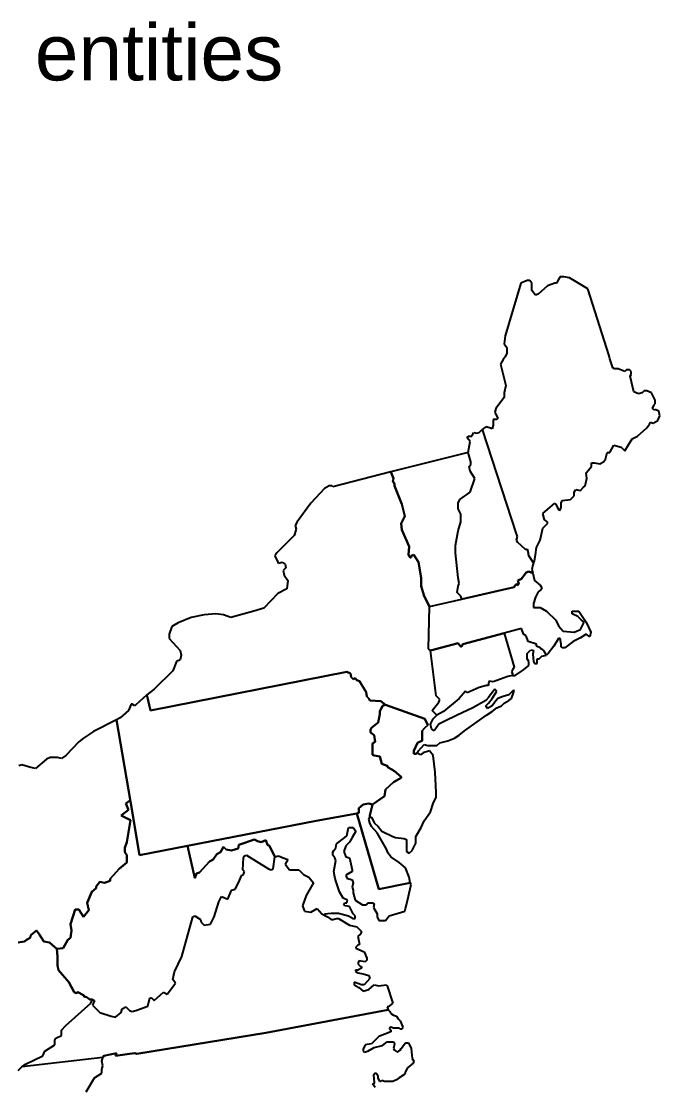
# Model space of a CAD drawing. Extents: x -21.6 to -5.8, y -9.1 to 2.6.
# Drawn here: x -9.78 to -5.8, y -4.05 to 2.58 of the extents above; entities that cross this region are included whole.
import ezdxf

# ---------------------------------------------------------------- set-up
doc = ezdxf.new("R2010")
doc.units = 0
doc.header["$MEASUREMENT"] = 0
doc.layers.get('0').update_dxf_attribs({"linetype": 'CONTINUOUS'})
doc.layers.add('BORDERS', color=18, linetype='CONTINUOUS')
doc.styles.get("Standard").update_dxf_attribs({"font": 'arial.ttf'})

msp = doc.modelspace()

# ---------------------------------------------------------------- linework, layer by layer
at = {"layer": 'BORDERS', "color": 7}
for p, q in [((-6.6673, 0.9517), (-6.7649, 0.6244)), ((-6.6271, 0.9689), (-6.6673, 0.9517)), ((-6.6099, 0.9689), (-6.6271, 0.9689)), ((-6.5984, 0.9517), (-6.6099, 0.9689)), ((-6.5984, 0.9058), (-6.5984, 0.9517)), ((-6.5008, 0.9345), (-6.5582, 0.8828)), ((-6.4549, 0.9517), (-6.5008, 0.9345)), ((-6.4434, 0.9517), (-6.4549, 0.9517)), ((-6.4319, 0.9747), (-6.4434, 0.9517)), ((-6.4204, 0.9919), (-6.4319, 0.9747)), ((-6.3974, 0.9919), (-6.4204, 0.9919)), ((-6.363, 0.9861), (-6.3974, 0.9919)), ((-6.2482, 0.9173), (-6.363, 0.9861)), ((-6.5754, 0.8771), (-6.5984, 0.9058)), ((-6.5582, 0.8828), (-6.5754, 0.8771)), ((-6.1161, 0.4981), (-6.2482, 0.9173)), ((-6.7649, 0.6244), (-6.7706, 0.5728)), ((-6.7706, 0.5728), (-6.7534, 0.5498)), ((-6.7534, 0.5498), (-6.7534, 0.5154)), ((-6.7764, 0.4752), (-6.7936, 0.4465)), ((-6.7649, 0.4924), (-6.7764, 0.4752)), ((-6.7534, 0.5154), (-6.7649, 0.4924)), ((-6.1104, 0.4809), (-6.1161, 0.4981)), ((-6.0931, 0.4235), (-6.1104, 0.4809)), ((-6.7936, 0.4465), (-6.7591, 0.3144)), ((-6.0817, 0.4178), (-6.0931, 0.4235)), ((-6.0587, 0.4178), (-6.0817, 0.4178)), ((-6.0185, 0.4005), (-6.0587, 0.4178)), ((-6.007, 0.412), (-6.0185, 0.4005)), ((-5.9898, 0.412), (-6.007, 0.412)), ((-5.9783, 0.4005), (-5.9898, 0.412)), ((-5.9783, 0.3833), (-5.9783, 0.4005)), ((-5.9841, 0.3718), (-5.9783, 0.3833)), ((-5.9611, 0.2742), (-5.9841, 0.3718)), ((-6.7591, 0.3144), (-6.7706, 0.2685)), ((-6.7706, 0.2685), (-6.7706, 0.2398)), ((-5.9324, 0.2627), (-5.9611, 0.2742)), ((-5.9094, 0.2685), (-5.9324, 0.2627)), ((-5.8979, 0.28), (-5.9094, 0.2685)), ((-5.8807, 0.28), (-5.8979, 0.28)), ((-5.852, 0.2685), (-5.8807, 0.28)), ((-5.829, 0.2225), (-5.852, 0.2685)), ((-6.7706, 0.2398), (-6.8223, 0.1709)), ((-5.8348, 0.1938), (-5.829, 0.1996)), ((-5.829, 0.1996), (-5.829, 0.2225)), ((-6.8223, 0.1709), (-6.828, 0.1479)), ((-6.828, 0.1479), (-6.8108, 0.1077)), ((-5.8463, 0.1709), (-5.8348, 0.1938)), ((-5.8348, 0.1594), (-5.8463, 0.1709)), ((-5.829, 0.1651), (-5.8348, 0.1594)), ((-5.8061, 0.1536), (-5.829, 0.1651)), ((-5.8003, 0.1249), (-5.8061, 0.1536)), ((-6.8395, 0.0675), (-6.8453, 0.0446)), ((-6.8166, 0.102), (-6.8395, 0.102)), ((-6.8395, 0.102), (-6.8395, 0.0675)), ((-6.8108, 0.1077), (-6.8166, 0.102)), ((-5.8807, 0.0503), (-5.8635, 0.0733)), ((-5.8635, 0.0733), (-5.8577, 0.0847)), ((-5.8577, 0.0847), (-5.8405, 0.079)), ((-5.8405, 0.079), (-5.8118, 0.0962)), ((-5.8118, 0.0962), (-5.8003, 0.1249)), ((-6.9716, -0.0014), (-6.9601, 0.0216)), ((-6.9601, 0.0216), (-6.9429, 0.0159)), ((-6.9429, 0.0159), (-6.9256, 0.0216)), ((-6.9256, 0.0216), (-6.9084, 0.0388)), ((-6.8855, 0.056), (-6.9084, 0.0388)), ((-6.9084, 0.0388), (-6.696, -0.61)), ((-6.9084, 0.0388), (-6.696, -0.61)), ((-6.8625, 0.0503), (-6.8855, 0.056)), ((-6.8453, 0.0446), (-6.8625, 0.0503)), ((-5.9381, -0.0014), (-5.8807, 0.0503)), ((-7.0003, -0.0129), (-6.9945, -0.0014)), ((-6.9831, -0.0358), (-7.0003, -0.0129)), ((-6.9945, -0.0014), (-6.9716, -0.0014)), ((-6.9945, -0.1047), (-6.9831, -0.0358)), ((-6.1104, -0.1047), (-6.0874, -0.0588)), ((-6.0874, -0.0588), (-6.0415, -0.0703)), ((-6.0185, -0.0932), (-5.9726, -0.0186)), ((-5.9726, -0.0186), (-5.9381, -0.0014)), ((-6.9945, -0.1047), (-7.4768, -0.2253)), ((-6.9773, -0.1621), (-6.9945, -0.1047)), ((-6.9773, -0.1621), (-6.9945, -0.1047)), ((-6.1391, -0.1449), (-6.1276, -0.1047)), ((-6.1276, -0.1047), (-6.1104, -0.1047)), ((-6.0415, -0.0703), (-6.0185, -0.0932)), ((-6.9888, -0.1908), (-6.9773, -0.1794)), ((-6.9888, -0.1908), (-6.9773, -0.1794)), ((-6.9831, -0.2195), (-6.9888, -0.1908)), ((-6.9831, -0.2195), (-6.9888, -0.1908)), ((-6.9773, -0.1794), (-6.9773, -0.1621)), ((-6.9773, -0.1794), (-6.9773, -0.1621)), ((-6.2596, -0.231), (-6.2252, -0.1908)), ((-6.2252, -0.1908), (-6.2252, -0.1679)), ((-6.2252, -0.1679), (-6.208, -0.1679)), ((-6.208, -0.1679), (-6.1735, -0.1736)), ((-6.1735, -0.1736), (-6.1506, -0.1621)), ((-6.1506, -0.1621), (-6.1391, -0.1449)), ((-7.4768, -0.2253), (-7.8385, -0.3171)), ((-7.4596, -0.2655), (-7.4768, -0.2253)), ((-7.4768, -0.2253), (-7.4596, -0.2655)), ((-6.9544, -0.2655), (-6.9831, -0.2195)), ((-6.9544, -0.2655), (-6.9831, -0.2195)), ((-6.2539, -0.2655), (-6.2596, -0.231)), ((-7.8902, -0.3286), (-7.9763, -0.4205)), ((-7.8615, -0.3114), (-7.8902, -0.3286)), ((-7.8443, -0.3114), (-7.8615, -0.3114)), ((-7.8385, -0.3171), (-7.8443, -0.3114)), ((-7.4653, -0.2827), (-7.4596, -0.2655)), ((-7.4596, -0.2655), (-7.4653, -0.2827)), ((-7.4539, -0.2999), (-7.4653, -0.2827)), ((-7.4653, -0.2827), (-7.4539, -0.2999)), ((-7.4539, -0.3114), (-7.4539, -0.2999)), ((-7.4539, -0.2999), (-7.4539, -0.3114)), ((-7.4079, -0.4262), (-7.4539, -0.3114)), ((-7.4539, -0.3114), (-7.4079, -0.4262)), ((-6.9831, -0.3516), (-6.9544, -0.2655)), ((-6.9831, -0.3516), (-6.9544, -0.2655)), ((-6.2941, -0.3401), (-6.2769, -0.3229)), ((-6.2769, -0.3229), (-6.2654, -0.3114)), ((-6.2654, -0.3114), (-6.2539, -0.2655)), ((-7.0577, -0.4205), (-7.0462, -0.3975)), ((-7.0577, -0.4205), (-7.0462, -0.3975)), ((-7.0462, -0.3975), (-6.9831, -0.3516)), ((-7.0462, -0.3975), (-6.9831, -0.3516)), ((-6.4089, -0.4033), (-6.3572, -0.3975)), ((-6.3572, -0.3975), (-6.3343, -0.3746)), ((-6.3343, -0.3516), (-6.3228, -0.3344)), ((-6.3343, -0.3746), (-6.3343, -0.3516)), ((-6.3228, -0.3344), (-6.2941, -0.3401)), ((-7.9763, -0.4205), (-8.0624, -0.5353)), ((-7.3907, -0.5009), (-7.4079, -0.4262)), ((-7.4079, -0.4262), (-7.3907, -0.5009)), ((-7.0577, -0.4549), (-7.0577, -0.4205)), ((-7.0577, -0.4549), (-7.0577, -0.4205)), ((-7.0405, -0.4894), (-7.0577, -0.4549)), ((-7.0405, -0.4894), (-7.0577, -0.4549)), ((-6.5295, -0.4836), (-6.4549, -0.4205)), ((-6.4549, -0.4205), (-6.4491, -0.4262)), ((-6.4491, -0.4262), (-6.4319, -0.4607)), ((-6.4319, -0.4607), (-6.4261, -0.4664)), ((-6.4261, -0.4664), (-6.4147, -0.4492)), ((-6.4147, -0.4205), (-6.4089, -0.4033)), ((-6.4147, -0.4492), (-6.4147, -0.4205)), ((-7.4137, -0.5468), (-7.3907, -0.5009)), ((-7.3907, -0.5009), (-7.4137, -0.5468)), ((-7.0405, -0.5353), (-7.0405, -0.4894)), ((-7.0405, -0.5353), (-7.0405, -0.4894)), ((-6.518, -0.5238), (-6.5295, -0.4836)), ((-6.5008, -0.5353), (-6.518, -0.5238)), ((-8.0682, -0.5813), (-8.0797, -0.6214)), ((-8.0624, -0.5353), (-8.0739, -0.5583)), ((-8.0739, -0.5583), (-8.0682, -0.5813)), ((-7.4079, -0.587), (-7.4137, -0.5468)), ((-7.4137, -0.5468), (-7.4079, -0.587)), ((-7.362, -0.6903), (-7.4079, -0.587)), ((-7.4079, -0.587), (-7.362, -0.6903)), ((-7.0749, -0.6846), (-7.0577, -0.5927)), ((-7.0749, -0.6846), (-7.0577, -0.5927)), ((-7.0577, -0.5927), (-7.0405, -0.5353)), ((-7.0577, -0.5927), (-7.0405, -0.5353)), ((-6.5467, -0.6501), (-6.5295, -0.5755)), ((-6.5295, -0.5755), (-6.5008, -0.5468)), ((-6.5008, -0.5468), (-6.5008, -0.5353)), ((-8.1026, -0.6444), (-8.1888, -0.7305)), ((-8.0797, -0.6214), (-8.1026, -0.6444)), ((-6.696, -0.61), (-6.6902, -0.6272)), ((-6.696, -0.61), (-6.6902, -0.6272)), ((-6.6902, -0.6272), (-6.696, -0.6501)), ((-6.6902, -0.6272), (-6.696, -0.6501)), ((-6.696, -0.6501), (-6.6902, -0.6616)), ((-6.696, -0.6501), (-6.6902, -0.6616)), ((-6.6902, -0.6616), (-6.6386, -0.7076)), ((-6.6902, -0.6616), (-6.6386, -0.7076)), ((-6.5697, -0.6961), (-6.5467, -0.6501)), ((-7.3677, -0.742), (-7.362, -0.6903)), ((-7.362, -0.6903), (-7.3677, -0.742)), ((-7.0749, -0.7305), (-7.0749, -0.6846)), ((-7.0749, -0.7305), (-7.0749, -0.6846)), ((-6.6386, -0.7076), (-6.6271, -0.7076)), ((-6.6386, -0.7076), (-6.6271, -0.7076)), ((-6.6271, -0.7076), (-6.6214, -0.7305)), ((-6.6271, -0.7076), (-6.6214, -0.7305)), ((-6.5754, -0.742), (-6.5697, -0.6961)), ((-8.1888, -0.7305), (-8.2002, -0.7478)), ((-8.2002, -0.7478), (-8.183, -0.7879)), ((-8.183, -0.7879), (-8.1773, -0.7937)), ((-8.1773, -0.7937), (-8.1543, -0.7879)), ((-8.1543, -0.7879), (-8.1371, -0.7994)), ((-7.3563, -0.7592), (-7.3677, -0.742)), ((-7.3677, -0.742), (-7.3563, -0.7592)), ((-7.3505, -0.7592), (-7.3563, -0.7592)), ((-7.3563, -0.7592), (-7.3505, -0.7592)), ((-7.3333, -0.742), (-7.3505, -0.7478)), ((-7.3505, -0.7478), (-7.3333, -0.742)), ((-7.3505, -0.7478), (-7.3505, -0.7592)), ((-7.3505, -0.7592), (-7.3505, -0.7478)), ((-7.3046, -0.7879), (-7.3333, -0.742)), ((-7.3333, -0.742), (-7.3046, -0.7879)), ((-7.2874, -0.8855), (-7.3046, -0.7879)), ((-7.3046, -0.7879), (-7.2874, -0.8855)), ((-7.0577, -0.8855), (-7.0749, -0.7305)), ((-7.0577, -0.8855), (-7.0749, -0.7305)), ((-6.6214, -0.7305), (-6.6214, -0.742)), ((-6.6214, -0.7305), (-6.6214, -0.742)), ((-6.6214, -0.742), (-6.5869, -0.7937)), ((-6.6214, -0.742), (-6.5869, -0.7937)), ((-6.5869, -0.7937), (-6.5926, -0.8052)), ((-6.5869, -0.7937), (-6.5812, -0.7822)), ((-6.5812, -0.7822), (-6.5754, -0.742)), ((-8.1313, -0.8224), (-8.1486, -0.8396)), ((-8.1486, -0.8396), (-8.1428, -0.8683)), ((-8.1371, -0.7994), (-8.1313, -0.8224)), ((-6.6615, -0.8913), (-6.6328, -0.8511)), ((-6.6328, -0.8511), (-6.6615, -0.8913)), ((-6.6328, -0.8511), (-6.6156, -0.8454)), ((-6.6156, -0.8454), (-6.6328, -0.8511)), ((-6.6156, -0.8454), (-6.5926, -0.8568)), ((-6.5926, -0.8568), (-6.6156, -0.8454)), ((-6.5926, -0.8052), (-6.5984, -0.8339)), ((-6.5984, -0.8339), (-6.5926, -0.8568)), ((-6.5926, -0.8568), (-6.5812, -0.9028)), ((-8.1428, -0.8683), (-8.1199, -0.9028)), ((-8.1199, -0.9028), (-8.1256, -0.9544)), ((-7.2874, -0.9372), (-7.2874, -0.8855)), ((-7.2874, -0.8855), (-7.2874, -0.9372)), ((-7.052, -0.92), (-7.0577, -0.8855)), ((-7.052, -0.92), (-7.0577, -0.8855)), ((-7.0577, -0.9372), (-7.052, -0.92)), ((-7.0577, -0.9372), (-7.052, -0.92)), ((-6.7017, -0.9315), (-6.696, -0.9257)), ((-6.696, -0.9257), (-6.7017, -0.9315)), ((-6.696, -0.9257), (-6.6845, -0.9315)), ((-6.6845, -0.9315), (-6.696, -0.9257)), ((-6.6845, -0.9028), (-6.6615, -0.8913)), ((-6.6615, -0.8913), (-6.6845, -0.9028)), ((-6.6788, -0.9257), (-6.6845, -0.9028)), ((-6.6845, -0.9028), (-6.6788, -0.9257)), ((-6.6845, -0.9315), (-6.6788, -0.9257)), ((-6.6788, -0.9257), (-6.6845, -0.9315)), ((-6.5812, -0.9028), (-6.5467, -0.9315)), ((-8.183, -0.9832), (-8.2691, -1.075)), ((-8.1256, -0.9544), (-8.183, -0.9832)), ((-7.2701, -1.0004), (-7.2874, -0.9372)), ((-7.2874, -0.9372), (-7.2701, -1.0004)), ((-7.0634, -0.9774), (-7.0577, -0.9372)), ((-7.0634, -0.9774), (-7.0577, -0.9372)), ((-7.0405, -1.0004), (-7.0634, -0.9774)), ((-7.0405, -1.0004), (-7.0634, -0.9774)), ((-7.0347, -1.0176), (-6.7075, -0.943)), ((-6.7075, -0.943), (-7.0347, -1.0176)), ((-6.7075, -0.943), (-6.7017, -0.9315)), ((-6.7017, -0.9315), (-6.7075, -0.943)), ((-6.5582, -0.9717), (-6.5754, -1.0061)), ((-6.541, -0.9602), (-6.5582, -0.9717)), ((-6.5467, -0.9315), (-6.5352, -0.9487)), ((-6.5352, -0.9487), (-6.541, -0.9602)), ((-7.2357, -1.0635), (-7.2701, -1.0004)), ((-7.2701, -1.0004), (-7.2357, -1.0635)), ((-7.2357, -1.0635), (-7.0347, -1.0176)), ((-7.2357, -1.0635), (-7.0347, -1.0176)), ((-7.0347, -1.0176), (-7.0405, -1.0004)), ((-7.0347, -1.0176), (-7.0405, -1.0004)), ((-6.5754, -1.0061), (-6.5869, -1.0463)), ((-6.5869, -1.0463), (-6.5869, -1.0693)), ((-8.6423, -1.1152), (-8.7227, -1.1324)), ((-8.5677, -1.1095), (-8.6423, -1.1152)), ((-8.5218, -1.1152), (-8.5677, -1.1095)), ((-8.4758, -1.1324), (-8.5218, -1.1152)), ((-8.3323, -1.0922), (-8.4758, -1.1324)), ((-8.2691, -1.075), (-8.3323, -1.0922)), ((-7.2414, -1.3276), (-7.2357, -1.0635)), ((-7.2414, -1.3276), (-7.2357, -1.0635)), ((-6.5869, -1.0693), (-6.5467, -1.0693)), ((-6.5467, -1.0693), (-6.5065, -1.0922)), ((-6.5065, -1.0922), (-6.4491, -1.1497)), ((-6.3458, -1.1095), (-6.3458, -1.0922)), ((-6.3458, -1.0922), (-6.3171, -1.0922)), ((-6.3113, -1.1267), (-6.3458, -1.1095)), ((-6.3171, -1.0922), (-6.3056, -1.0922)), ((-6.2884, -1.1497), (-6.3113, -1.1267)), ((-6.3056, -1.0922), (-6.2596, -1.1611)), ((-8.8433, -1.1898), (-8.8605, -1.2358)), ((-8.8031, -1.1669), (-8.8433, -1.1898)), ((-8.7227, -1.1324), (-8.8031, -1.1669)), ((-6.4491, -1.1497), (-6.4319, -1.1841)), ((-6.4319, -1.1841), (-6.4032, -1.2185)), ((-6.2941, -1.2071), (-6.2711, -1.1611)), ((-6.2711, -1.1611), (-6.2884, -1.1497)), ((-6.2596, -1.1611), (-6.2309, -1.2243)), ((-8.8605, -1.2358), (-8.8605, -1.2645)), ((-7.029, -1.2989), (-6.7706, -1.23)), ((-6.7706, -1.23), (-7.029, -1.2989)), ((-6.6615, -1.2013), (-6.7706, -1.23)), ((-6.6615, -1.2013), (-6.7706, -1.23)), ((-6.7706, -1.23), (-6.7075, -1.4425)), ((-6.7706, -1.23), (-6.7075, -1.4425)), ((-6.6501, -1.2358), (-6.6615, -1.2013)), ((-6.6501, -1.2358), (-6.6615, -1.2013)), ((-6.6328, -1.2473), (-6.6501, -1.2358)), ((-6.6328, -1.2473), (-6.6501, -1.2358)), ((-6.6214, -1.2817), (-6.6328, -1.2473)), ((-6.6214, -1.2817), (-6.6328, -1.2473)), ((-6.4032, -1.2185), (-6.3343, -1.2243)), ((-6.2941, -1.2587), (-6.34, -1.2817)), ((-6.3343, -1.2243), (-6.2941, -1.2071)), ((-6.2596, -1.2358), (-6.2941, -1.2587)), ((-6.2367, -1.253), (-6.2596, -1.2358)), ((-6.2309, -1.2243), (-6.2367, -1.253)), ((-8.8605, -1.2645), (-8.7916, -1.3391)), ((-7.2299, -1.3391), (-7.0577, -1.2932)), ((-7.0577, -1.2932), (-7.2299, -1.3391)), ((-7.0577, -1.2932), (-7.0405, -1.3162)), ((-7.0405, -1.3162), (-7.0577, -1.2932)), ((-7.0405, -1.3162), (-7.0347, -1.3104)), ((-7.0347, -1.3104), (-7.0405, -1.3162)), ((-7.0347, -1.3104), (-7.029, -1.2989)), ((-7.029, -1.2989), (-7.0347, -1.3104)), ((-6.5697, -1.2989), (-6.6214, -1.2817)), ((-6.5697, -1.2989), (-6.6214, -1.2817)), ((-6.5697, -1.3104), (-6.5697, -1.2989)), ((-6.5697, -1.3104), (-6.5697, -1.2989)), ((-6.5467, -1.3219), (-6.5697, -1.3104)), ((-6.5467, -1.3219), (-6.5697, -1.3104)), ((-6.541, -1.3276), (-6.5467, -1.3219)), ((-6.541, -1.3276), (-6.5467, -1.3219)), ((-6.4606, -1.3104), (-6.495, -1.3563)), ((-6.4319, -1.2645), (-6.4606, -1.3104)), ((-6.4204, -1.2645), (-6.4319, -1.2645)), ((-6.4147, -1.2989), (-6.4204, -1.2645)), ((-6.4147, -1.3162), (-6.4147, -1.2989)), ((-6.4089, -1.3219), (-6.4147, -1.3162)), ((-6.3917, -1.3219), (-6.4089, -1.3219)), ((-6.34, -1.2817), (-6.3917, -1.3219)), ((-8.7916, -1.3391), (-8.7859, -1.3678)), ((-8.7859, -1.3678), (-8.7916, -1.3965)), ((-7.2299, -1.3391), (-7.2414, -1.3276)), ((-7.2299, -1.3391), (-7.2414, -1.3276)), ((-7.1955, -1.6204), (-7.2299, -1.3391)), ((-7.1955, -1.6204), (-7.2299, -1.3391)), ((-6.6271, -1.3563), (-6.6041, -1.3334)), ((-6.6271, -1.3908), (-6.6271, -1.3563)), ((-6.6156, -1.408), (-6.6271, -1.3908)), ((-6.6041, -1.3334), (-6.5869, -1.3391)), ((-6.5869, -1.3391), (-6.5926, -1.3621)), ((-6.5926, -1.3621), (-6.5869, -1.408)), ((-6.5639, -1.4195), (-6.5639, -1.3908)), ((-6.5639, -1.3908), (-6.5525, -1.3908)), ((-6.5525, -1.3908), (-6.5352, -1.3736)), ((-6.5295, -1.3334), (-6.541, -1.3276)), ((-6.5295, -1.3334), (-6.541, -1.3276)), ((-6.5352, -1.3736), (-6.5065, -1.3678)), ((-6.5237, -1.3391), (-6.5295, -1.3334)), ((-6.5237, -1.3391), (-6.5295, -1.3334)), ((-6.5065, -1.3678), (-6.5237, -1.3391)), ((-6.5065, -1.3678), (-6.5237, -1.3391)), ((-6.495, -1.3563), (-6.5065, -1.3678)), ((-8.8146, -1.408), (-8.8375, -1.4654)), ((-8.7916, -1.3965), (-8.8146, -1.408)), ((-6.719, -1.4597), (-6.7247, -1.4712)), ((-6.719, -1.4597), (-6.7247, -1.4712)), ((-6.7075, -1.4425), (-6.719, -1.4597)), ((-6.7075, -1.4425), (-6.719, -1.4597)), ((-6.7017, -1.4941), (-6.6501, -1.4597)), ((-6.6501, -1.4597), (-6.6156, -1.431)), ((-6.6156, -1.431), (-6.6156, -1.408)), ((-6.5869, -1.408), (-6.5812, -1.4195)), ((-6.5812, -1.4195), (-6.5639, -1.4195)), ((-8.9753, -1.7123), (-7.7524, -1.4712)), ((-7.7524, -1.4712), (-8.9753, -1.7123)), ((-8.8375, -1.4654), (-8.9524, -1.5803)), ((-7.7524, -1.4712), (-7.7294, -1.4827)), ((-7.7294, -1.4827), (-7.7524, -1.4712)), ((-7.7294, -1.4827), (-7.7237, -1.5056)), ((-7.7237, -1.5056), (-7.7294, -1.4827)), ((-7.7237, -1.5056), (-7.7122, -1.5171)), ((-7.7122, -1.5171), (-7.7237, -1.5056)), ((-7.7122, -1.5171), (-7.7007, -1.5114)), ((-7.7007, -1.5114), (-7.7122, -1.5171)), ((-7.7007, -1.5114), (-7.6893, -1.5228)), ((-7.6893, -1.5228), (-7.7007, -1.5114)), ((-7.6893, -1.5228), (-7.672, -1.5286)), ((-7.672, -1.5286), (-7.6893, -1.5228)), ((-6.7477, -1.4999), (-6.8395, -1.5343)), ((-6.719, -1.4941), (-6.7477, -1.4999)), ((-6.7247, -1.4712), (-6.719, -1.4827)), ((-6.7247, -1.4712), (-6.719, -1.4827)), ((-6.719, -1.4827), (-6.719, -1.4941)), ((-6.719, -1.4827), (-6.719, -1.4941)), ((-6.719, -1.4941), (-6.7017, -1.4941)), ((-8.9524, -1.5803), (-8.9983, -1.6147)), ((-7.672, -1.5286), (-7.6318, -1.5975)), ((-7.6318, -1.5975), (-7.672, -1.5286)), ((-7.0118, -1.5917), (-7.052, -1.6377)), ((-7.0003, -1.6032), (-7.0118, -1.5917)), ((-6.9256, -1.5688), (-7.0003, -1.6032)), ((-6.8797, -1.5573), (-6.9256, -1.5688)), ((-6.8682, -1.5573), (-6.8797, -1.5573)), ((-6.8625, -1.5286), (-6.8682, -1.5401)), ((-6.8682, -1.5401), (-6.8682, -1.5573)), ((-6.8395, -1.5343), (-6.8625, -1.5286)), ((-6.828, -1.5803), (-6.851, -1.609)), ((-6.8453, -1.6377), (-6.8166, -1.5917)), ((-6.8166, -1.5917), (-6.828, -1.5803)), ((-6.7132, -1.586), (-6.7419, -1.6147)), ((-6.7075, -1.5917), (-6.7132, -1.586)), ((-6.7132, -1.6032), (-6.7075, -1.5917)), ((-8.9983, -1.6147), (-9.0672, -1.6779)), ((-8.9983, -1.6147), (-8.9753, -1.7123)), ((-8.9753, -1.7123), (-8.9983, -1.6147)), ((-7.6318, -1.5975), (-7.6261, -1.6262)), ((-7.6261, -1.6262), (-7.6318, -1.5975)), ((-7.6261, -1.6262), (-7.6146, -1.6377)), ((-7.6146, -1.6377), (-7.6261, -1.6262)), ((-7.6146, -1.6377), (-7.6089, -1.6492)), ((-7.6089, -1.6492), (-7.6146, -1.6377)), ((-7.6089, -1.6492), (-7.54, -1.6549)), ((-7.54, -1.6549), (-7.6089, -1.6492)), ((-7.54, -1.6549), (-7.5113, -1.6779)), ((-7.5113, -1.6779), (-7.54, -1.6549)), ((-7.1725, -1.6434), (-7.1955, -1.6204)), ((-7.1725, -1.6434), (-7.1955, -1.6204)), ((-7.1783, -1.6606), (-7.1725, -1.6434)), ((-7.1783, -1.6606), (-7.1725, -1.6434)), ((-7.052, -1.6377), (-7.1496, -1.7181)), ((-6.8855, -1.6492), (-6.9658, -1.6951)), ((-6.8682, -1.6319), (-6.8855, -1.6492)), ((-6.851, -1.609), (-6.8682, -1.6319)), ((-6.8682, -1.6664), (-6.8453, -1.6377)), ((-6.8108, -1.6377), (-6.828, -1.6606)), ((-6.7764, -1.6262), (-6.8108, -1.6377)), ((-6.7419, -1.6147), (-6.7764, -1.6262)), ((-6.7706, -1.6664), (-6.7419, -1.6492)), ((-6.7419, -1.6492), (-6.7247, -1.6377)), ((-6.7247, -1.6377), (-6.7132, -1.6032)), ((-9.1131, -1.7123), (-9.1648, -1.7582)), ((-9.0959, -1.6721), (-9.1131, -1.7123)), ((-9.0902, -1.6721), (-9.0959, -1.6721)), ((-9.0729, -1.6836), (-9.0902, -1.6721)), ((-9.0672, -1.6779), (-9.0729, -1.6836)), ((-7.5457, -1.7181), (-7.5285, -1.6836)), ((-7.5285, -1.6836), (-7.5457, -1.7181)), ((-7.5457, -1.7353), (-7.5457, -1.7181)), ((-7.5457, -1.7181), (-7.5457, -1.7353)), ((-7.5285, -1.6836), (-7.5113, -1.6779)), ((-7.5113, -1.6779), (-7.5285, -1.6836)), ((-7.5113, -1.6779), (-7.2644, -1.764)), ((-7.2644, -1.764), (-7.5113, -1.6779)), ((-7.2185, -1.7123), (-7.1783, -1.6606)), ((-7.2185, -1.7123), (-7.1783, -1.6606)), ((-7.1898, -1.741), (-7.2185, -1.7123)), ((-7.1898, -1.741), (-7.2185, -1.7123)), ((-7.1496, -1.7181), (-7.1898, -1.741)), ((-6.9658, -1.6951), (-7.0634, -1.741)), ((-6.8855, -1.6836), (-6.8682, -1.6664)), ((-6.874, -1.7008), (-6.8855, -1.6836)), ((-6.8797, -1.741), (-6.8453, -1.7181)), ((-6.8453, -1.6836), (-6.874, -1.7008)), ((-6.828, -1.6606), (-6.8453, -1.6836)), ((-6.8453, -1.7181), (-6.8166, -1.6951)), ((-6.8166, -1.6951), (-6.7879, -1.6836)), ((-6.7879, -1.6836), (-6.7706, -1.6664)), ((-9.1878, -1.7697), (-9.3313, -1.8444)), ((-9.1648, -1.7582), (-9.1878, -1.7697)), ((-9.1016, -2.2807), (-9.1878, -1.7697)), ((-9.1878, -1.7697), (-9.1016, -2.2807)), ((-7.5974, -1.8214), (-7.5572, -1.7869)), ((-7.5572, -1.7869), (-7.5974, -1.8214)), ((-7.5572, -1.7869), (-7.5457, -1.7353)), ((-7.5457, -1.7353), (-7.5572, -1.7869)), ((-7.2644, -1.764), (-7.2472, -1.8042)), ((-7.2472, -1.8042), (-7.2644, -1.764)), ((-7.2299, -1.7984), (-7.2127, -1.764)), ((-7.2127, -1.764), (-7.1898, -1.741)), ((-7.1438, -1.7812), (-7.1783, -1.7984)), ((-7.0634, -1.741), (-7.1438, -1.7812)), ((-7.0175, -1.8386), (-6.8797, -1.741)), ((-9.3313, -1.8444), (-9.3944, -1.8846)), ((-7.6031, -1.8329), (-7.5974, -1.8214)), ((-7.5974, -1.8214), (-7.6031, -1.8329)), ((-7.6031, -1.8501), (-7.6031, -1.8329)), ((-7.6031, -1.8329), (-7.6031, -1.8501)), ((-7.5802, -1.8673), (-7.6031, -1.8501)), ((-7.6031, -1.8501), (-7.5802, -1.8673)), ((-7.2644, -1.8214), (-7.2816, -1.8386)), ((-7.2816, -1.8386), (-7.2644, -1.8214)), ((-7.2816, -1.8386), (-7.2816, -1.8616)), ((-7.2816, -1.8616), (-7.2816, -1.8386)), ((-7.2472, -1.8042), (-7.2644, -1.8214)), ((-7.2644, -1.8214), (-7.2472, -1.8042)), ((-7.2242, -1.8271), (-7.2299, -1.7984)), ((-7.207, -1.8386), (-7.2242, -1.8271)), ((-7.1783, -1.7984), (-7.207, -1.8386)), ((-7.052, -1.8673), (-7.0175, -1.8386)), ((-9.4232, -1.9075), (-9.5035, -1.9936)), ((-9.3944, -1.8846), (-9.4232, -1.9075)), ((-7.5916, -1.919), (-7.5744, -1.9075)), ((-7.5744, -1.9075), (-7.5916, -1.919)), ((-7.5916, -1.9879), (-7.5916, -1.919)), ((-7.5916, -1.919), (-7.5916, -1.9879)), ((-7.5744, -1.9075), (-7.5802, -1.8673)), ((-7.5802, -1.8673), (-7.5744, -1.9075)), ((-7.3103, -1.9133), (-7.3333, -1.9649)), ((-7.3333, -1.9649), (-7.3103, -1.9133)), ((-7.2988, -1.9075), (-7.3103, -1.9133)), ((-7.3103, -1.9133), (-7.2988, -1.9075)), ((-7.2816, -1.9018), (-7.2988, -1.9075)), ((-7.2988, -1.9075), (-7.2816, -1.9018)), ((-7.2816, -1.8616), (-7.2816, -1.9018)), ((-7.2816, -1.9018), (-7.2816, -1.8616)), ((-7.1898, -1.9305), (-7.1725, -1.9133)), ((-7.1725, -1.9133), (-7.1209, -1.9018)), ((-7.1209, -1.9018), (-7.0807, -1.8846)), ((-7.0807, -1.8846), (-7.052, -1.8673)), ((-7.5802, -1.9936), (-7.5916, -1.9879)), ((-7.5916, -1.9879), (-7.5802, -1.9936)), ((-7.3333, -1.9649), (-7.3333, -1.9822)), ((-7.3333, -1.9822), (-7.3333, -1.9649)), ((-7.3333, -1.9822), (-7.3218, -1.9822)), ((-7.3218, -1.9822), (-7.3333, -1.9822)), ((-7.3218, -1.9822), (-7.3103, -1.9764)), ((-7.3103, -1.9764), (-7.3218, -1.9822)), ((-7.3103, -1.9764), (-7.3046, -1.9649)), ((-7.3046, -1.9822), (-7.3103, -1.9764)), ((-7.3046, -1.9649), (-7.2701, -1.9247)), ((-7.2931, -1.9879), (-7.3046, -1.9822)), ((-7.2759, -1.9764), (-7.2931, -1.9879)), ((-7.2357, -1.9649), (-7.2759, -1.9764)), ((-7.2701, -1.9247), (-7.2472, -1.9305)), ((-7.2472, -1.9305), (-7.1898, -1.9305)), ((-7.2127, -1.9936), (-7.2357, -1.9649)), ((-9.7791, -2.0511), (-9.7963, -2.0568)), ((-9.7217, -2.0683), (-9.7791, -2.0511)), ((-9.6241, -2.0166), (-9.693, -2.074)), ((-9.6011, -2.0051), (-9.6241, -2.0166)), ((-9.5552, -2.0051), (-9.6011, -2.0051)), ((-9.5322, -2.0109), (-9.5552, -2.0051)), ((-9.5035, -1.9936), (-9.5322, -2.0109)), ((-7.5457, -1.9994), (-7.5802, -1.9936)), ((-7.5802, -1.9936), (-7.5457, -1.9994)), ((-7.5342, -2.0453), (-7.5457, -1.9994)), ((-7.5457, -1.9994), (-7.5342, -2.0453)), ((-7.4998, -2.0568), (-7.5342, -2.0453)), ((-7.5342, -2.0453), (-7.4998, -2.0568)), ((-7.494, -2.0683), (-7.4998, -2.0568)), ((-7.4998, -2.0568), (-7.494, -2.0683)), ((-7.2012, -2.097), (-7.2127, -1.9936)), ((-9.693, -2.074), (-9.7217, -2.0683)), ((-7.4711, -2.0798), (-7.494, -2.0683)), ((-7.494, -2.0683), (-7.4711, -2.0798)), ((-7.4539, -2.0912), (-7.4711, -2.0798)), ((-7.4711, -2.0798), (-7.4539, -2.0912)), ((-7.4137, -2.1257), (-7.4539, -2.0912)), ((-7.4539, -2.0912), (-7.4137, -2.1257)), ((-7.1955, -2.2233), (-7.2012, -2.097)), ((-7.5113, -2.2061), (-7.4596, -2.1601)), ((-7.4596, -2.1601), (-7.5113, -2.2061)), ((-7.4596, -2.1601), (-7.4137, -2.1314)), ((-7.4137, -2.1314), (-7.4596, -2.1601)), ((-7.4137, -2.1314), (-7.4137, -2.1257)), ((-7.4137, -2.1257), (-7.4137, -2.1314)), ((-7.5916, -2.2979), (-7.517, -2.2463)), ((-7.517, -2.2463), (-7.5916, -2.2979)), ((-7.517, -2.2463), (-7.5113, -2.2061)), ((-7.5113, -2.2061), (-7.517, -2.2463)), ((-7.2127, -2.2922), (-7.1955, -2.252)), ((-7.1955, -2.252), (-7.1955, -2.2233)), ((-9.1303, -2.2922), (-9.1074, -2.275)), ((-9.1074, -2.275), (-9.1303, -2.2922)), ((-9.1131, -2.3324), (-9.1303, -2.2922)), ((-9.1303, -2.2922), (-9.1131, -2.3324)), ((-9.1074, -2.275), (-9.1016, -2.2807)), ((-9.1016, -2.2807), (-9.1074, -2.275)), ((-9.1016, -2.2807), (-9.0442, -2.6137)), ((-9.0442, -2.6137), (-9.1016, -2.2807)), ((-7.6778, -2.3209), (-7.6491, -2.2979)), ((-7.6491, -2.2979), (-7.6778, -2.3209)), ((-7.6778, -2.3496), (-7.6778, -2.3209)), ((-7.6778, -2.3209), (-7.6778, -2.3496)), ((-7.6491, -2.2979), (-7.6146, -2.2922)), ((-7.6146, -2.2922), (-7.6491, -2.2979)), ((-7.6146, -2.2922), (-7.5916, -2.2979)), ((-7.5916, -2.2979), (-7.6146, -2.2922)), ((-7.6089, -2.3668), (-7.5916, -2.2979)), ((-7.5916, -2.2979), (-7.6089, -2.3668)), ((-7.2299, -2.3439), (-7.2127, -2.2922)), ((-9.1591, -2.3668), (-9.1131, -2.3324)), ((-9.1131, -2.3324), (-9.1591, -2.3668)), ((-9.1016, -2.3955), (-9.1591, -2.3668)), ((-9.1591, -2.3668), (-9.1016, -2.3955)), ((-7.9419, -2.4013), (-7.6893, -2.3553)), ((-7.6893, -2.3553), (-7.9419, -2.4013)), ((-7.6893, -2.3553), (-7.6778, -2.3496)), ((-7.6778, -2.3496), (-7.6893, -2.3553)), ((-7.5515, -2.8261), (-7.6893, -2.3553)), ((-7.6893, -2.3553), (-7.5515, -2.8261)), ((-7.6146, -2.3898), (-7.6089, -2.3783)), ((-7.6089, -2.3783), (-7.6089, -2.3668)), ((-7.6089, -2.3668), (-7.6089, -2.3783)), ((-7.6089, -2.3783), (-7.5974, -2.3783)), ((-7.5974, -2.3783), (-7.5802, -2.4128)), ((-7.2701, -2.4013), (-7.2299, -2.3439)), ((-9.1246, -2.5333), (-9.1016, -2.3955)), ((-9.1016, -2.3955), (-9.1246, -2.5333)), ((-8.7457, -2.5563), (-7.9419, -2.4013)), ((-7.9419, -2.4013), (-8.7457, -2.5563)), ((-7.7524, -2.4931), (-7.7409, -2.4415)), ((-7.7409, -2.4415), (-7.7122, -2.4415)), ((-7.7122, -2.4415), (-7.695, -2.4644)), ((-7.6089, -2.4128), (-7.6146, -2.3898)), ((-7.5974, -2.4357), (-7.6089, -2.4128)), ((-7.5629, -2.4759), (-7.5974, -2.4357)), ((-7.5802, -2.4128), (-7.5572, -2.4357)), ((-7.5572, -2.4357), (-7.5342, -2.4644)), ((-7.3218, -2.4989), (-7.2874, -2.4415)), ((-7.2874, -2.4415), (-7.2701, -2.4013)), ((-8.4242, -2.5506), (-8.3265, -2.5161)), ((-8.3265, -2.5161), (-8.4242, -2.5506)), ((-8.3265, -2.5161), (-8.3093, -2.5276)), ((-8.3093, -2.5276), (-8.3265, -2.5161)), ((-8.2864, -2.5333), (-8.2577, -2.5218)), ((-8.2577, -2.5218), (-8.2864, -2.5333)), ((-8.2577, -2.5218), (-8.2462, -2.5506)), ((-8.2462, -2.5506), (-8.2577, -2.5218)), ((-7.8156, -2.5448), (-7.7639, -2.5046)), ((-7.7639, -2.5046), (-7.7524, -2.4931)), ((-7.718, -2.5046), (-7.7352, -2.5333)), ((-7.695, -2.4644), (-7.718, -2.5046)), ((-7.5457, -2.5046), (-7.5629, -2.4759)), ((-7.5055, -2.5735), (-7.5457, -2.5046)), ((-7.5342, -2.4644), (-7.4653, -2.4989)), ((-7.4653, -2.4989), (-7.4481, -2.5046)), ((-7.4481, -2.5046), (-7.3964, -2.5104)), ((-7.3964, -2.5104), (-7.3792, -2.5161)), ((-7.3792, -2.5161), (-7.3792, -2.562)), ((-7.3218, -2.5391), (-7.3218, -2.4989)), ((-9.1361, -2.5678), (-9.1246, -2.5333)), ((-9.1246, -2.5333), (-9.1361, -2.5678)), ((-9.1361, -2.5965), (-9.1361, -2.5678)), ((-9.1361, -2.5678), (-9.1361, -2.5965)), ((-9.0442, -2.6137), (-8.7457, -2.5563)), ((-8.7457, -2.5563), (-9.0442, -2.6137)), ((-8.7457, -2.5563), (-8.6997, -2.7572)), ((-8.6997, -2.7572), (-8.7457, -2.5563)), ((-8.539, -2.5965), (-8.5218, -2.562)), ((-8.5218, -2.562), (-8.539, -2.5965)), ((-8.5218, -2.562), (-8.5045, -2.5793)), ((-8.5045, -2.5793), (-8.5218, -2.562)), ((-8.5045, -2.5793), (-8.4701, -2.585)), ((-8.4701, -2.585), (-8.5045, -2.5793)), ((-8.4701, -2.585), (-8.4299, -2.5735)), ((-8.4299, -2.5735), (-8.4701, -2.585)), ((-8.4299, -2.5735), (-8.4242, -2.5506)), ((-8.4242, -2.5506), (-8.4299, -2.5735)), ((-8.3093, -2.5276), (-8.2864, -2.5333)), ((-8.2864, -2.5333), (-8.3093, -2.5276)), ((-8.2462, -2.5506), (-8.2347, -2.5563)), ((-8.2347, -2.5563), (-8.2462, -2.5506)), ((-8.2347, -2.5563), (-8.2002, -2.6252)), ((-8.2002, -2.6252), (-8.2347, -2.5563)), ((-7.8385, -2.5965), (-7.8328, -2.585)), ((-7.8328, -2.585), (-7.8213, -2.5678)), ((-7.8213, -2.5678), (-7.8156, -2.5448)), ((-7.7582, -2.5563), (-7.7696, -2.5907)), ((-7.7352, -2.5333), (-7.7582, -2.5563)), ((-7.494, -2.6022), (-7.5055, -2.5735)), ((-7.3792, -2.562), (-7.3792, -2.5907)), ((-7.362, -2.6022), (-7.3448, -2.585)), ((-7.3448, -2.585), (-7.3218, -2.5391)), ((-9.1246, -2.6137), (-9.1361, -2.5965)), ((-9.1361, -2.5965), (-9.1246, -2.6137)), ((-9.1246, -2.6596), (-9.1246, -2.6137)), ((-9.1246, -2.6137), (-9.1246, -2.6596)), ((-8.671, -2.7228), (-8.6079, -2.6539)), ((-8.6079, -2.6539), (-8.671, -2.7228)), ((-8.6079, -2.6539), (-8.5849, -2.6424)), ((-8.5849, -2.6424), (-8.6079, -2.6539)), ((-8.5849, -2.6424), (-8.5619, -2.608)), ((-8.5619, -2.608), (-8.5849, -2.6424)), ((-8.5619, -2.608), (-8.539, -2.5965)), ((-8.539, -2.5965), (-8.5619, -2.608)), ((-8.4012, -2.7056), (-8.3954, -2.6309)), ((-8.4012, -2.7056), (-8.3954, -2.6309)), ((-8.3954, -2.6309), (-8.3897, -2.6195)), ((-8.3954, -2.6309), (-8.3897, -2.6195)), ((-8.3897, -2.6195), (-8.3782, -2.6137)), ((-8.3897, -2.6195), (-8.3782, -2.6137)), ((-8.3782, -2.6137), (-8.2404, -2.6998)), ((-8.3782, -2.6137), (-8.2404, -2.6998)), ((-8.2117, -2.6998), (-8.2002, -2.6252)), ((-8.2117, -2.6998), (-8.2002, -2.6252)), ((-8.2002, -2.6252), (-8.1773, -2.6195)), ((-8.2002, -2.6252), (-8.1773, -2.6195)), ((-8.1773, -2.6195), (-8.1486, -2.6309)), ((-8.1773, -2.6195), (-8.1486, -2.6309)), ((-8.1486, -2.6309), (-8.1199, -2.6424)), ((-8.1486, -2.6309), (-8.1199, -2.6424)), ((-8.1199, -2.6424), (-8.1371, -2.6711)), ((-8.1199, -2.6424), (-8.1371, -2.6711)), ((-7.8385, -2.6137), (-7.8385, -2.5965)), ((-7.827, -2.6309), (-7.8385, -2.6137)), ((-7.8328, -2.7171), (-7.8213, -2.6482)), ((-7.8213, -2.6482), (-7.827, -2.6309)), ((-7.7696, -2.5907), (-7.7582, -2.6252)), ((-7.7582, -2.6252), (-7.7352, -2.6309)), ((-7.7352, -2.6309), (-7.718, -2.7056)), ((-7.4768, -2.6252), (-7.494, -2.6022)), ((-7.4251, -2.6596), (-7.4768, -2.6252)), ((-7.3792, -2.5907), (-7.362, -2.6022)), ((-9.2279, -2.763), (-9.1705, -2.6998)), ((-9.1705, -2.6998), (-9.2279, -2.763)), ((-9.1705, -2.6998), (-9.1591, -2.6883)), ((-9.1591, -2.6883), (-9.1705, -2.6998)), ((-9.1591, -2.6883), (-9.1246, -2.6596)), ((-9.1246, -2.6596), (-9.1591, -2.6883)), ((-8.3897, -2.7171), (-8.4012, -2.7056)), ((-8.3897, -2.7171), (-8.4012, -2.7056)), ((-8.3954, -2.7343), (-8.3897, -2.7171)), ((-8.3954, -2.7343), (-8.3897, -2.7171)), ((-8.2404, -2.6998), (-8.2232, -2.7056)), ((-8.2404, -2.6998), (-8.2232, -2.7056)), ((-8.2232, -2.7056), (-8.2117, -2.6998)), ((-8.2232, -2.7056), (-8.2117, -2.6998)), ((-8.1371, -2.6711), (-8.1084, -2.7056)), ((-8.1371, -2.6711), (-8.1084, -2.7056)), ((-8.1084, -2.7056), (-8.051, -2.7056)), ((-8.1084, -2.7056), (-8.051, -2.7056)), ((-8.051, -2.7056), (-8.0223, -2.7343)), ((-8.051, -2.7056), (-8.0223, -2.7343)), ((-7.827, -2.7515), (-7.8328, -2.7171)), ((-7.718, -2.7171), (-7.7582, -2.74)), ((-7.718, -2.7056), (-7.718, -2.7171)), ((-7.385, -2.6941), (-7.4251, -2.6596)), ((-7.362, -2.7515), (-7.385, -2.6941)), ((-9.3141, -2.8089), (-9.2911, -2.7802)), ((-9.2911, -2.7802), (-9.3141, -2.8089)), ((-9.2911, -2.7802), (-9.2624, -2.786)), ((-9.2624, -2.786), (-9.2911, -2.7802)), ((-9.2624, -2.786), (-9.2279, -2.7745)), ((-9.2279, -2.7745), (-9.2624, -2.786)), ((-9.2279, -2.7745), (-9.2279, -2.763)), ((-9.2279, -2.763), (-9.2279, -2.7745)), ((-8.6997, -2.7572), (-8.6883, -2.7285)), ((-8.6883, -2.7285), (-8.6997, -2.7572)), ((-8.6883, -2.7285), (-8.671, -2.7228)), ((-8.671, -2.7228), (-8.6883, -2.7285)), ((-8.4299, -2.7917), (-8.4069, -2.74)), ((-8.4299, -2.7917), (-8.4069, -2.74)), ((-8.4069, -2.74), (-8.3954, -2.7343)), ((-8.4069, -2.74), (-8.3954, -2.7343)), ((-8.0223, -2.7343), (-7.9878, -2.7515)), ((-8.0223, -2.7343), (-7.9878, -2.7515)), ((-7.9878, -2.7515), (-7.9591, -2.786)), ((-7.9878, -2.7515), (-7.9591, -2.786)), ((-7.9591, -2.786), (-7.9648, -2.7974)), ((-7.9591, -2.786), (-7.9648, -2.7974)), ((-7.8213, -2.7745), (-7.827, -2.7515)), ((-7.7983, -2.8434), (-7.8213, -2.7745)), ((-7.7582, -2.74), (-7.7524, -2.7572)), ((-7.7524, -2.7572), (-7.718, -2.7687)), ((-7.718, -2.7687), (-7.7122, -2.786)), ((-7.7122, -2.786), (-7.718, -2.8147)), ((-7.3563, -2.786), (-7.5515, -2.8261)), ((-7.5515, -2.8261), (-7.3563, -2.786)), ((-7.3563, -2.786), (-7.362, -2.7515)), ((-7.3505, -2.7974), (-7.3563, -2.786)), ((-9.3715, -2.9123), (-9.3428, -2.8434)), ((-9.3428, -2.8434), (-9.3715, -2.9123)), ((-9.3428, -2.8434), (-9.3141, -2.8204)), ((-9.3141, -2.8204), (-9.3428, -2.8434)), ((-9.3141, -2.8204), (-9.3141, -2.8089)), ((-9.3141, -2.8089), (-9.3141, -2.8204)), ((-8.493, -2.8893), (-8.4701, -2.8319)), ((-8.493, -2.8893), (-8.4701, -2.8319)), ((-8.4701, -2.8319), (-8.4471, -2.8261)), ((-8.4701, -2.8319), (-8.4471, -2.8261)), ((-8.4471, -2.8261), (-8.4299, -2.7917)), ((-8.4471, -2.8261), (-8.4299, -2.7917)), ((-7.9648, -2.7974), (-8.005, -2.8663)), ((-7.9648, -2.7974), (-8.005, -2.8663)), ((-7.7754, -2.8836), (-7.7983, -2.8434)), ((-7.718, -2.8147), (-7.7122, -2.8319)), ((-7.7122, -2.8319), (-7.7122, -2.8491)), ((-7.7122, -2.8491), (-7.7007, -2.895)), ((-7.3792, -2.9237), (-7.3505, -2.7974)), ((-9.36, -2.9582), (-9.3715, -2.9123)), ((-9.3715, -2.9123), (-9.36, -2.9582)), ((-8.5792, -2.9984), (-8.5505, -2.9065)), ((-8.5792, -2.9984), (-8.5505, -2.9065)), ((-8.5505, -2.9065), (-8.5332, -2.8721)), ((-8.5505, -2.9065), (-8.5332, -2.8721)), ((-8.5332, -2.8721), (-8.493, -2.8893)), ((-8.5332, -2.8721), (-8.493, -2.8893)), ((-8.005, -2.8663), (-8.028, -2.9295)), ((-8.005, -2.8663), (-8.028, -2.9295)), ((-7.7467, -2.895), (-7.7754, -2.8836)), ((-7.7696, -2.9237), (-7.7639, -2.9123)), ((-7.7639, -2.9123), (-7.7524, -2.9123)), ((-7.7524, -2.9123), (-7.7467, -2.895)), ((-7.7007, -2.895), (-7.6548, -2.9237)), ((-7.6318, -2.9237), (-7.6204, -2.9123)), ((-7.6204, -2.9123), (-7.5916, -2.9123)), ((-7.5916, -2.9123), (-7.5802, -2.918)), ((-7.5802, -2.918), (-7.5859, -2.941)), ((-9.4748, -3.0443), (-9.4461, -2.9525)), ((-9.4461, -2.9525), (-9.4748, -3.0443)), ((-9.4461, -2.9525), (-9.4232, -2.9525)), ((-9.4232, -2.9525), (-9.4461, -2.9525)), ((-9.4232, -2.9525), (-9.3944, -2.9984)), ((-9.3944, -2.9984), (-9.4232, -2.9525)), ((-9.3944, -2.9984), (-9.36, -2.9582)), ((-9.36, -2.9582), (-9.3944, -2.9984)), ((-8.028, -2.9295), (-8.0165, -2.9639)), ((-8.028, -2.9295), (-8.0165, -2.9639)), ((-8.0165, -2.9639), (-7.9763, -2.9697)), ((-8.0165, -2.9639), (-7.9763, -2.9697)), ((-7.9763, -2.9697), (-7.9361, -2.9467)), ((-7.9763, -2.9697), (-7.9361, -2.9467)), ((-7.9361, -2.9467), (-7.9074, -2.9812)), ((-7.9361, -2.9467), (-7.9074, -2.9812)), ((-7.9074, -2.9812), (-7.8845, -2.9926)), ((-7.9074, -2.9812), (-7.8845, -2.9926)), ((-7.8902, -2.9812), (-7.85, -2.9754)), ((-7.8845, -2.9926), (-7.8902, -2.9812)), ((-7.85, -2.9754), (-7.8041, -2.9754)), ((-7.8041, -2.9754), (-7.7409, -2.9926)), ((-7.7639, -2.9295), (-7.7696, -2.9237)), ((-7.7352, -2.9352), (-7.7639, -2.9295)), ((-7.7122, -2.9812), (-7.7352, -2.9352)), ((-7.7007, -2.9926), (-7.7122, -2.9812)), ((-7.6548, -2.9237), (-7.6318, -2.9237)), ((-7.5859, -2.941), (-7.5629, -2.9812)), ((-7.5629, -2.9812), (-7.5629, -2.9984)), ((-7.4883, -2.9926), (-7.3907, -2.9639)), ((-7.3907, -2.9639), (-7.385, -2.9467)), ((-7.385, -2.9467), (-7.3792, -2.9237)), ((-9.4691, -3.0845), (-9.4748, -3.0443)), ((-9.4748, -3.0443), (-9.4691, -3.0845)), ((-8.7801, -3.2453), (-8.7112, -2.9984)), ((-8.7801, -3.2453), (-8.7112, -2.9984)), ((-8.7112, -2.9984), (-8.6997, -2.9926)), ((-8.7112, -2.9984), (-8.6997, -2.9926)), ((-8.6997, -2.9926), (-8.6653, -3.0156)), ((-8.6997, -2.9926), (-8.6653, -3.0156)), ((-8.6653, -3.0156), (-8.6596, -3.0328)), ((-8.6653, -3.0156), (-8.6596, -3.0328)), ((-8.6596, -3.0328), (-8.6423, -3.0501)), ((-8.6596, -3.0328), (-8.6423, -3.0501)), ((-8.6423, -3.0501), (-8.6021, -3.0443)), ((-8.6423, -3.0501), (-8.6021, -3.0443)), ((-8.6021, -3.0443), (-8.5792, -2.9984)), ((-8.6021, -3.0443), (-8.5792, -2.9984)), ((-7.8845, -2.9926), (-7.873, -2.9984)), ((-7.873, -2.9984), (-7.85, -3.0156)), ((-7.85, -3.0156), (-7.8385, -3.0156)), ((-7.8385, -3.0156), (-7.8156, -3.0099)), ((-7.8156, -3.0099), (-7.8041, -3.0099)), ((-7.8041, -3.0099), (-7.7352, -3.0501)), ((-7.7409, -2.9926), (-7.7122, -3.0099)), ((-7.7352, -3.0501), (-7.6893, -3.0615)), ((-7.7122, -3.0099), (-7.7007, -3.0099)), ((-7.7007, -3.0099), (-7.7007, -2.9926)), ((-7.5629, -2.9984), (-7.5515, -3.0213)), ((-7.5515, -3.0213), (-7.5113, -3.0213)), ((-7.5113, -3.0213), (-7.4883, -2.9926)), ((-9.7217, -3.1132), (-9.7275, -3.1304)), ((-9.7275, -3.1304), (-9.7217, -3.1132)), ((-9.6873, -3.0845), (-9.7217, -3.1132)), ((-9.7217, -3.1132), (-9.6873, -3.0845)), ((-9.67, -3.1075), (-9.6873, -3.0845)), ((-9.6873, -3.0845), (-9.67, -3.1075)), ((-9.6413, -3.1534), (-9.67, -3.1075)), ((-9.67, -3.1075), (-9.6413, -3.1534)), ((-9.4748, -3.1304), (-9.4691, -3.0845)), ((-9.4691, -3.0845), (-9.4748, -3.1304)), ((-7.6893, -3.0615), (-7.6605, -3.0902)), ((-7.6663, -3.1075), (-7.6835, -3.119)), ((-7.6835, -3.119), (-7.672, -3.1706)), ((-7.6605, -3.0902), (-7.6663, -3.1075)), ((-9.7619, -3.1534), (-9.8021, -3.1591)), ((-9.8021, -3.1591), (-9.7619, -3.1534)), ((-9.7504, -3.1419), (-9.7619, -3.1534)), ((-9.7619, -3.1534), (-9.7504, -3.1419)), ((-9.7275, -3.1304), (-9.7504, -3.1419)), ((-9.7504, -3.1419), (-9.7275, -3.1304)), ((-9.6069, -3.1591), (-9.6413, -3.1534)), ((-9.6413, -3.1534), (-9.6069, -3.1591)), ((-9.5724, -3.1878), (-9.6069, -3.1591)), ((-9.6069, -3.1591), (-9.5724, -3.1878)), ((-9.5208, -3.1936), (-9.4921, -3.1419)), ((-9.4921, -3.1419), (-9.5208, -3.1936)), ((-9.4921, -3.1419), (-9.4748, -3.1304)), ((-9.4748, -3.1304), (-9.4921, -3.1419)), ((-7.6835, -3.1764), (-7.695, -3.1878)), ((-7.672, -3.1706), (-7.6835, -3.1764)), ((-9.561, -3.1993), (-9.5724, -3.1878)), ((-9.5724, -3.1878), (-9.561, -3.1993)), ((-9.561, -3.1993), (-9.5208, -3.1936)), ((-9.5208, -3.1936), (-9.561, -3.1993)), ((-9.5552, -3.2453), (-9.561, -3.1993)), ((-9.561, -3.1993), (-9.5552, -3.2453)), ((-9.5552, -3.2797), (-9.5552, -3.2453)), ((-9.5552, -3.2453), (-9.5552, -3.2797)), ((-8.8261, -3.3429), (-8.7801, -3.2453)), ((-8.8261, -3.3429), (-8.7801, -3.2453)), ((-7.695, -3.1878), (-7.695, -3.1936)), ((-7.695, -3.1936), (-7.6433, -3.2166)), ((-7.6433, -3.2166), (-7.6261, -3.2567)), ((-9.5552, -3.3027), (-9.5552, -3.2797)), ((-9.5552, -3.2797), (-9.5552, -3.3027)), ((-9.5495, -3.3314), (-9.5552, -3.3027)), ((-9.5552, -3.3027), (-9.5495, -3.3314)), ((-7.6778, -3.274), (-7.6835, -3.2912)), ((-7.6835, -3.2912), (-7.6663, -3.3084)), ((-7.6376, -3.2797), (-7.6778, -3.274)), ((-7.6663, -3.3084), (-7.6605, -3.3084)), ((-7.6605, -3.3084), (-7.6605, -3.3199)), ((-7.6261, -3.2682), (-7.6376, -3.2797)), ((-7.6261, -3.2567), (-7.6261, -3.2682)), ((-9.4863, -3.406), (-9.5495, -3.3314)), ((-9.5495, -3.3314), (-9.4863, -3.406)), ((-8.8375, -3.3888), (-8.8261, -3.3429)), ((-8.8375, -3.3888), (-8.8261, -3.3429)), ((-7.695, -3.3314), (-7.7007, -3.3371)), ((-7.7007, -3.3371), (-7.6835, -3.3486)), ((-7.6835, -3.3314), (-7.695, -3.3314)), ((-7.6605, -3.3199), (-7.6835, -3.3314)), ((-7.6835, -3.3486), (-7.6491, -3.3544)), ((-7.6491, -3.3544), (-7.6146, -3.3658)), ((-7.6089, -3.3831), (-7.6433, -3.4232)), ((-7.6146, -3.3658), (-7.6089, -3.3831)), ((-9.4519, -3.4692), (-9.4863, -3.406)), ((-9.4863, -3.406), (-9.4519, -3.4692)), ((-8.872, -3.4807), (-8.8203, -3.4118)), ((-8.872, -3.4807), (-8.8203, -3.4118)), ((-8.8203, -3.4118), (-8.8375, -3.3888)), ((-8.8203, -3.4118), (-8.8375, -3.3888)), ((-7.6605, -3.4232), (-7.7065, -3.406)), ((-7.7065, -3.406), (-7.7065, -3.4232)), ((-7.7065, -3.4232), (-7.6778, -3.4405)), ((-7.6778, -3.4405), (-7.6491, -3.4634)), ((-7.6433, -3.4232), (-7.6605, -3.4232)), ((-7.6146, -3.452), (-7.5802, -3.4232)), ((-7.5802, -3.4232), (-7.5515, -3.429)), ((-7.5515, -3.429), (-7.5055, -3.4232)), ((-7.5055, -3.4232), (-7.4998, -3.429)), ((-7.4998, -3.429), (-7.4653, -3.5381)), ((-9.4404, -3.4749), (-9.4519, -3.4692)), ((-9.4519, -3.4692), (-9.4404, -3.4749)), ((-9.4289, -3.4692), (-9.4404, -3.4749)), ((-9.4404, -3.4749), (-9.4289, -3.4692)), ((-9.3944, -3.4864), (-9.4289, -3.4692)), ((-9.4289, -3.4692), (-9.3944, -3.4864)), ((-9.3887, -3.4979), (-9.3944, -3.4864)), ((-9.3944, -3.4864), (-9.3887, -3.4979)), ((-9.3772, -3.4979), (-9.3887, -3.4979)), ((-9.3887, -3.4979), (-9.3772, -3.4979)), ((-9.3543, -3.5151), (-9.3772, -3.4979)), ((-9.3772, -3.4979), (-9.3543, -3.5151)), ((-9.337, -3.5151), (-9.3543, -3.5151)), ((-9.3543, -3.5151), (-9.337, -3.5151)), ((-9.3485, -3.5381), (-9.337, -3.5151)), ((-9.3485, -3.5381), (-9.337, -3.5151)), ((-9.337, -3.5151), (-9.3256, -3.5209)), ((-9.337, -3.5151), (-9.3256, -3.5209)), ((-8.9926, -3.5553), (-8.9811, -3.5036)), ((-8.9926, -3.5553), (-8.9811, -3.5036)), ((-8.9811, -3.5036), (-8.9696, -3.5036)), ((-8.9811, -3.5036), (-8.9696, -3.5036)), ((-8.9696, -3.5036), (-8.9524, -3.5209)), ((-8.9696, -3.5036), (-8.9524, -3.5209)), ((-8.9524, -3.5209), (-8.8949, -3.4692)), ((-8.9524, -3.5209), (-8.8949, -3.4692)), ((-8.8949, -3.4692), (-8.872, -3.4807)), ((-8.8949, -3.4692), (-8.872, -3.4807)), ((-7.6491, -3.4634), (-7.6146, -3.452)), ((-9.5035, -3.6759), (-9.3485, -3.5381)), ((-9.5035, -3.6759), (-9.3485, -3.5381)), ((-9.3256, -3.5209), (-9.337, -3.5496)), ((-9.3256, -3.5209), (-9.337, -3.5496)), ((-9.337, -3.5496), (-9.2911, -3.5955)), ((-9.337, -3.5496), (-9.2911, -3.5955)), ((-9.1591, -3.5955), (-9.1533, -3.5725)), ((-9.1591, -3.5955), (-9.1533, -3.5725)), ((-9.1533, -3.5725), (-9.1303, -3.561)), ((-9.1533, -3.5725), (-9.1303, -3.561)), ((-9.1303, -3.561), (-9.1074, -3.584)), ((-9.1303, -3.561), (-9.1074, -3.584)), ((-9.0672, -3.584), (-8.9926, -3.5553)), ((-9.0672, -3.584), (-8.9926, -3.5553)), ((-7.494, -3.5783), (-8.2577, -3.7218)), ((-8.2577, -3.7218), (-7.494, -3.5783)), ((-7.494, -3.561), (-7.4998, -3.561)), ((-7.4998, -3.561), (-7.494, -3.5783)), ((-7.4653, -3.5381), (-7.494, -3.561)), ((-7.494, -3.5783), (-7.4826, -3.5897)), ((-9.2911, -3.5955), (-9.2222, -3.6185)), ((-9.2911, -3.5955), (-9.2222, -3.6185)), ((-9.2222, -3.6185), (-9.1935, -3.6242)), ((-9.2222, -3.6185), (-9.1935, -3.6242)), ((-9.1935, -3.6242), (-9.1591, -3.5955)), ((-9.1935, -3.6242), (-9.1591, -3.5955)), ((-9.1074, -3.584), (-9.0902, -3.5897)), ((-9.1074, -3.584), (-9.0902, -3.5897)), ((-9.0902, -3.5897), (-9.0672, -3.584)), ((-9.0902, -3.5897), (-9.0672, -3.584)), ((-7.4826, -3.5897), (-7.4768, -3.6012)), ((-7.4768, -3.6012), (-7.4596, -3.6127)), ((-7.4596, -3.6127), (-7.4424, -3.6185)), ((-7.4424, -3.6185), (-7.4309, -3.6357)), ((-7.4309, -3.6357), (-7.4194, -3.6472)), ((-7.4194, -3.6472), (-7.4022, -3.6874)), ((-9.5322, -3.7046), (-9.5035, -3.6759)), ((-9.5322, -3.7046), (-9.5035, -3.6759)), ((-9.5322, -3.739), (-9.5322, -3.7046)), ((-9.5322, -3.739), (-9.5322, -3.7046)), ((-7.4768, -3.7161), (-7.5515, -3.7448)), ((-7.4768, -3.6874), (-7.4883, -3.6931)), ((-7.4883, -3.6931), (-7.4768, -3.7046)), ((-7.4596, -3.6931), (-7.4768, -3.6874)), ((-7.4768, -3.7046), (-7.4768, -3.7161)), ((-7.4424, -3.6931), (-7.4596, -3.6931)), ((-7.4251, -3.6931), (-7.4424, -3.6931)), ((-7.4194, -3.6988), (-7.4251, -3.6931)), ((-7.4079, -3.6988), (-7.4194, -3.6988)), ((-7.4022, -3.6874), (-7.4079, -3.6988)), ((-9.5724, -3.7677), (-9.5667, -3.7562)), ((-9.5724, -3.7677), (-9.5667, -3.7562)), ((-9.5724, -3.7964), (-9.5724, -3.7677)), ((-9.5724, -3.7964), (-9.5724, -3.7677)), ((-9.5667, -3.7562), (-9.5322, -3.739)), ((-9.5667, -3.7562), (-9.5322, -3.739)), ((-8.2577, -3.7218), (-9.0614, -3.8539)), ((-9.0614, -3.8539), (-8.2577, -3.7218)), ((-7.5687, -3.762), (-7.5974, -3.7907)), ((-7.5515, -3.7448), (-7.5687, -3.762)), ((-7.5285, -3.8022), (-7.4998, -3.7792)), ((-7.4998, -3.7792), (-7.4596, -3.7792)), ((-7.4596, -3.7792), (-7.4539, -3.7907)), ((-9.6471, -3.8653), (-9.6356, -3.8366)), ((-9.6471, -3.8653), (-9.6356, -3.8366)), ((-9.6356, -3.8366), (-9.5724, -3.7964)), ((-9.6356, -3.8366), (-9.5724, -3.7964)), ((-9.1878, -3.8481), (-9.2681, -3.8653)), ((-9.2681, -3.8653), (-9.1878, -3.8481)), ((-9.1935, -3.8653), (-9.1878, -3.8481)), ((-9.1878, -3.8481), (-9.1935, -3.8653)), ((-9.0729, -3.8481), (-9.1074, -3.8539)), ((-9.1074, -3.8539), (-9.0729, -3.8481)), ((-9.0614, -3.8539), (-9.0729, -3.8481)), ((-9.0729, -3.8481), (-9.0614, -3.8539)), ((-7.6376, -3.7964), (-7.6491, -3.8251)), ((-7.6491, -3.8251), (-7.6491, -3.8366)), ((-7.6491, -3.8366), (-7.6433, -3.8424)), ((-7.6433, -3.8424), (-7.6204, -3.8366)), ((-7.5974, -3.7907), (-7.6376, -3.7964)), ((-7.6204, -3.8366), (-7.5802, -3.8137)), ((-7.5802, -3.8137), (-7.5285, -3.8022)), ((-7.4539, -3.7907), (-7.4596, -3.8194)), ((-7.4596, -3.8194), (-7.4539, -3.8309)), ((-7.4539, -3.8309), (-7.4366, -3.8424)), ((-7.4366, -3.8424), (-7.4194, -3.8309)), ((-7.4194, -3.8309), (-7.4137, -3.8194)), ((-7.4137, -3.8194), (-7.385, -3.785)), ((-7.385, -3.785), (-7.3677, -3.785)), ((-7.3677, -3.785), (-7.3505, -3.8194)), ((-7.3505, -3.8194), (-7.3448, -3.8826)), ((-9.2739, -3.8768), (-9.7791, -3.9342)), ((-9.2739, -3.8768), (-9.7791, -3.9342)), ((-9.7562, -3.917), (-9.6471, -3.8653)), ((-9.7562, -3.917), (-9.6471, -3.8653)), ((-9.2796, -3.8998), (-9.2739, -3.8768)), ((-9.2796, -3.8998), (-9.2739, -3.8768)), ((-9.2739, -3.9285), (-9.2796, -3.8998)), ((-9.2739, -3.9285), (-9.2796, -3.8998)), ((-9.2681, -3.8653), (-9.2739, -3.8768)), ((-9.2739, -3.8768), (-9.2681, -3.8653)), ((-9.1074, -3.8539), (-9.1935, -3.8653)), ((-9.1935, -3.8653), (-9.1074, -3.8539)), ((-7.339, -3.9113), (-7.3735, -3.94)), ((-7.3448, -3.8826), (-7.3333, -3.8998)), ((-7.3333, -3.8998), (-7.339, -3.9113)), ((-9.8021, -3.9572), (-9.7791, -3.9342)), ((-9.7791, -3.9342), (-9.8021, -3.9572)), ((-9.7791, -3.9342), (-9.7562, -3.917)), ((-9.7791, -3.9342), (-9.7562, -3.917)), ((-9.3256, -4.0031), (-9.2796, -3.9744)), ((-9.3256, -4.0031), (-9.2796, -3.9744)), ((-9.2796, -3.9515), (-9.2739, -3.9285)), ((-9.2796, -3.9515), (-9.2739, -3.9285)), ((-9.2796, -3.9744), (-9.2796, -3.9515)), ((-9.2796, -3.9744), (-9.2796, -3.9515)), ((-7.5744, -3.9744), (-7.5859, -3.9859)), ((-7.5629, -3.9802), (-7.5744, -3.9744)), ((-7.5572, -3.9916), (-7.5629, -3.9802)), ((-7.3907, -3.9802), (-7.4251, -4.0031)), ((-7.385, -3.9629), (-7.3907, -3.9802)), ((-7.3735, -3.94), (-7.385, -3.9629)), ((-9.3772, -4.0892), (-9.3256, -4.0031)), ((-9.3772, -4.0892), (-9.3256, -4.0031)), ((-7.5859, -4.0433), (-7.5916, -4.0376)), ((-7.5916, -4.0376), (-7.5744, -4.0605)), ((-7.5859, -3.9859), (-7.5802, -4.0318)), ((-7.5802, -4.0318), (-7.5859, -4.0433)), ((-7.5572, -4.0031), (-7.5572, -3.9916)), ((-7.5457, -4.0261), (-7.5572, -4.0031)), ((-7.54, -4.0261), (-7.5457, -4.0261)), ((-7.5342, -4.0204), (-7.54, -4.0261)), ((-7.517, -4.0261), (-7.5342, -4.0204)), ((-7.4653, -4.0261), (-7.517, -4.0261)), ((-7.4424, -4.0146), (-7.4653, -4.0261)), ((-7.4251, -4.0031), (-7.4424, -4.0146))]:
    msp.add_line(p, q, dxfattribs=at)

# ---------------------------------------------------------------- texts
msp.add_text('TASK: build closed polylines from coincident LINE entities', height=0.35).set_placement((-20.6752, 2.216))

doc.saveas('drawing.dxf')
